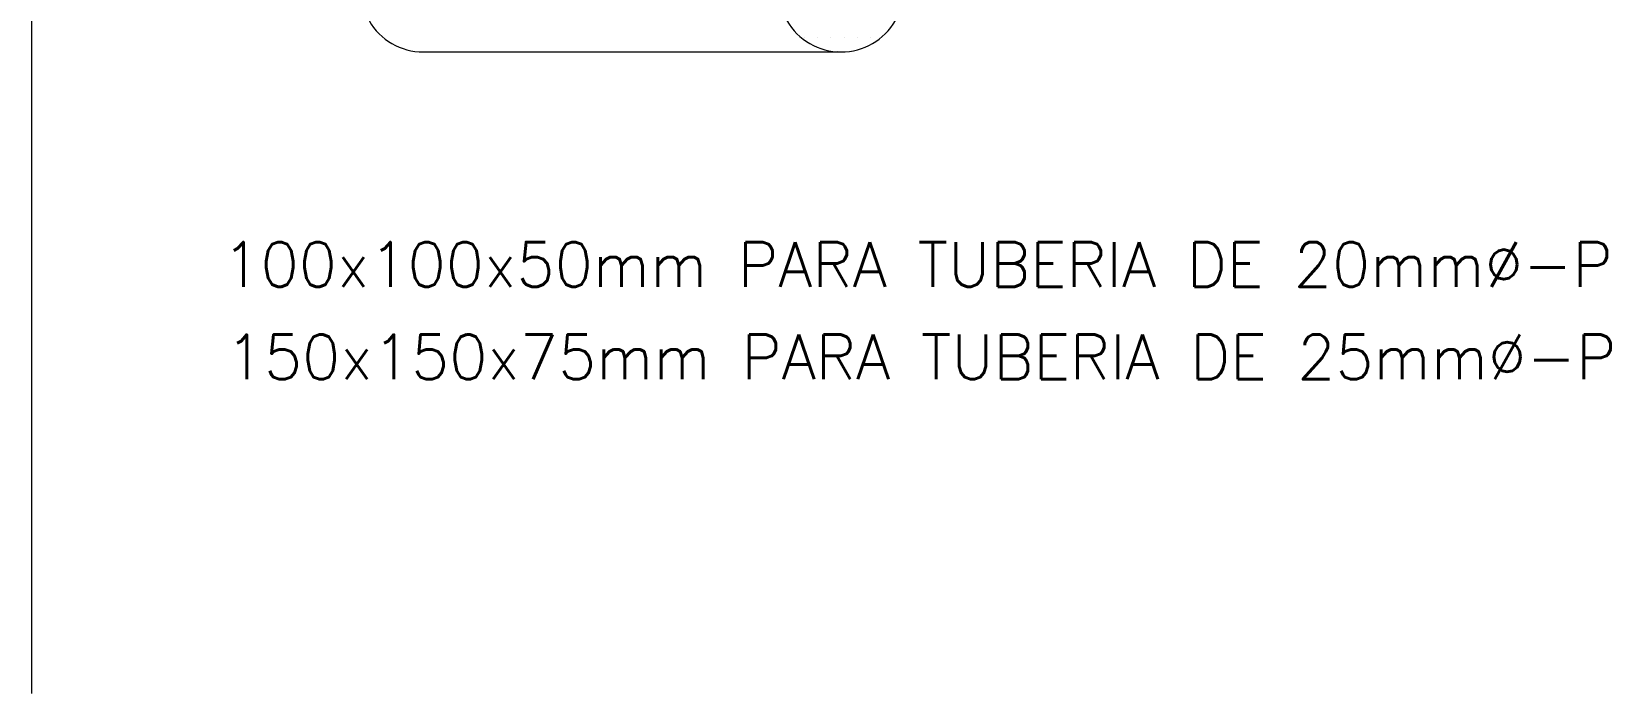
# Model space of a CAD drawing. Header units: inches. Extents: x 1693 to 10990, y 1878 to 5055.
# Drawn here: x 1706.1 to 1718.03, y 2267.54 to 2272.54 of the extents above; entities that cross this region are included whole.
import ezdxf
from ezdxf.enums import TextEntityAlignment as Align

# ---------------------------------------------------------------- set-up
doc = ezdxf.new("R2010")
doc.units = ezdxf.units.IN
doc.linetypes.add('CONTINUA', pattern=[0])
doc.linetypes.add('RAYITAS', pattern=[0.375, 0.25, -0.125])
for name, color, linetype, lineweight in [('CABLEADO', 4, 'Continuous', 5), ('TEXTOLEYENDA', 3, 'Continuous', 5), ('TOMACORRIENTE', 22, 'RAYITAS', 9), ('TOMACORRIENTE ALTURA', 120, 'Continuous', 5)]:
    doc.layers.add(name, color=color, linetype=linetype, lineweight=lineweight)
doc.styles.add('Romans', font='romans.shx')

msp = doc.modelspace()

# ---------------------------------------------------------------- linework, layer by layer
at = {"layer": 'CABLEADO', "color": 7, "linetype": 'CONTINUA'}
msp.add_line((1712.216, 2272.384), (1709.06, 2272.384), dxfattribs=at)
for centre, end in [((1709.06, 2272.858), 270), ((1712.216, 2272.858), 330)]:
    msp.add_arc(centre, 0.473, 210, end, dxfattribs=at)
at = {"layer": 'TOMACORRIENTE', "color": 7, "linetype": 'Continuous', "ltscale": 0.05}
for p, q in [((1711.937, 2272.492), (1711.937, 2272.492)), ((1712.037, 2272.492), (1712.037, 2272.492)), ((1712.137, 2272.492), (1712.137, 2272.492)), ((1712.238, 2272.492), (1712.238, 2272.492)), ((1712.338, 2272.492), (1712.338, 2272.492)), ((1712.438, 2272.492), (1712.438, 2272.492)), ((1712.187, 2272.392), (1712.187, 2272.392)), ((1712.288, 2272.392), (1712.288, 2272.392))]:
    msp.add_line(p, q, dxfattribs=at)
at = {"layer": 'TOMACORRIENTE ALTURA', "color": 2, "ltscale": 0.05}
msp.add_line((1706.102, 2274.113), (1706.102, 2267.544), dxfattribs=at)

# ---------------------------------------------------------------- texts
at = {"layer": 'TEXTOLEYENDA', "color": 4, "style": 'Romans'}
for s, p in [('100x100x50mm PARA TUBERIA DE 20mm%%C-P', (1712.793, 2270.613)), ('150x150x75mm PARA TUBERIA DE 25mm%%C-P', (1712.819, 2269.915))]:
    msp.add_text(s, height=0.33656, dxfattribs=at).set_placement(p, align=Align.CENTER)

doc.saveas('drawing.dxf')
